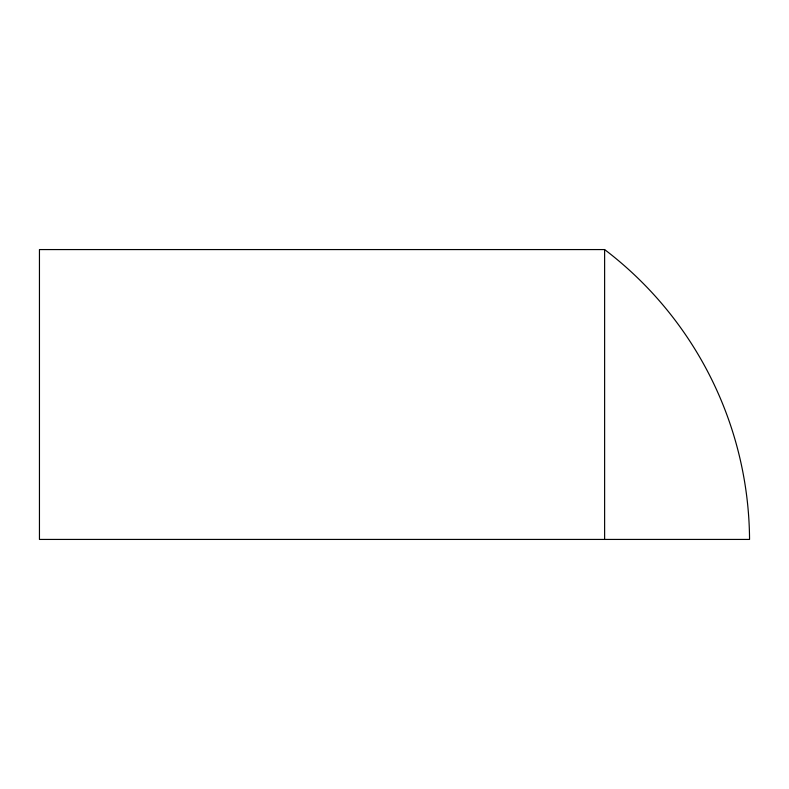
<?xml version="1.0" encoding="UTF-8"?>
<svg xmlns="http://www.w3.org/2000/svg" width="789" height="789" viewBox="0 0 789 789"><rect width="100%" height="100%" fill="white"/><g stroke="black" fill="none" stroke-linecap="round" stroke-linejoin="round"><path stroke-width="1.18" d="M604.621 249.571L39.45 249.571L39.45 539.429L749.55 539.429A367.22 367.22 0 0 0 604.621 249.571L604.621 539.429"/></g></svg>
